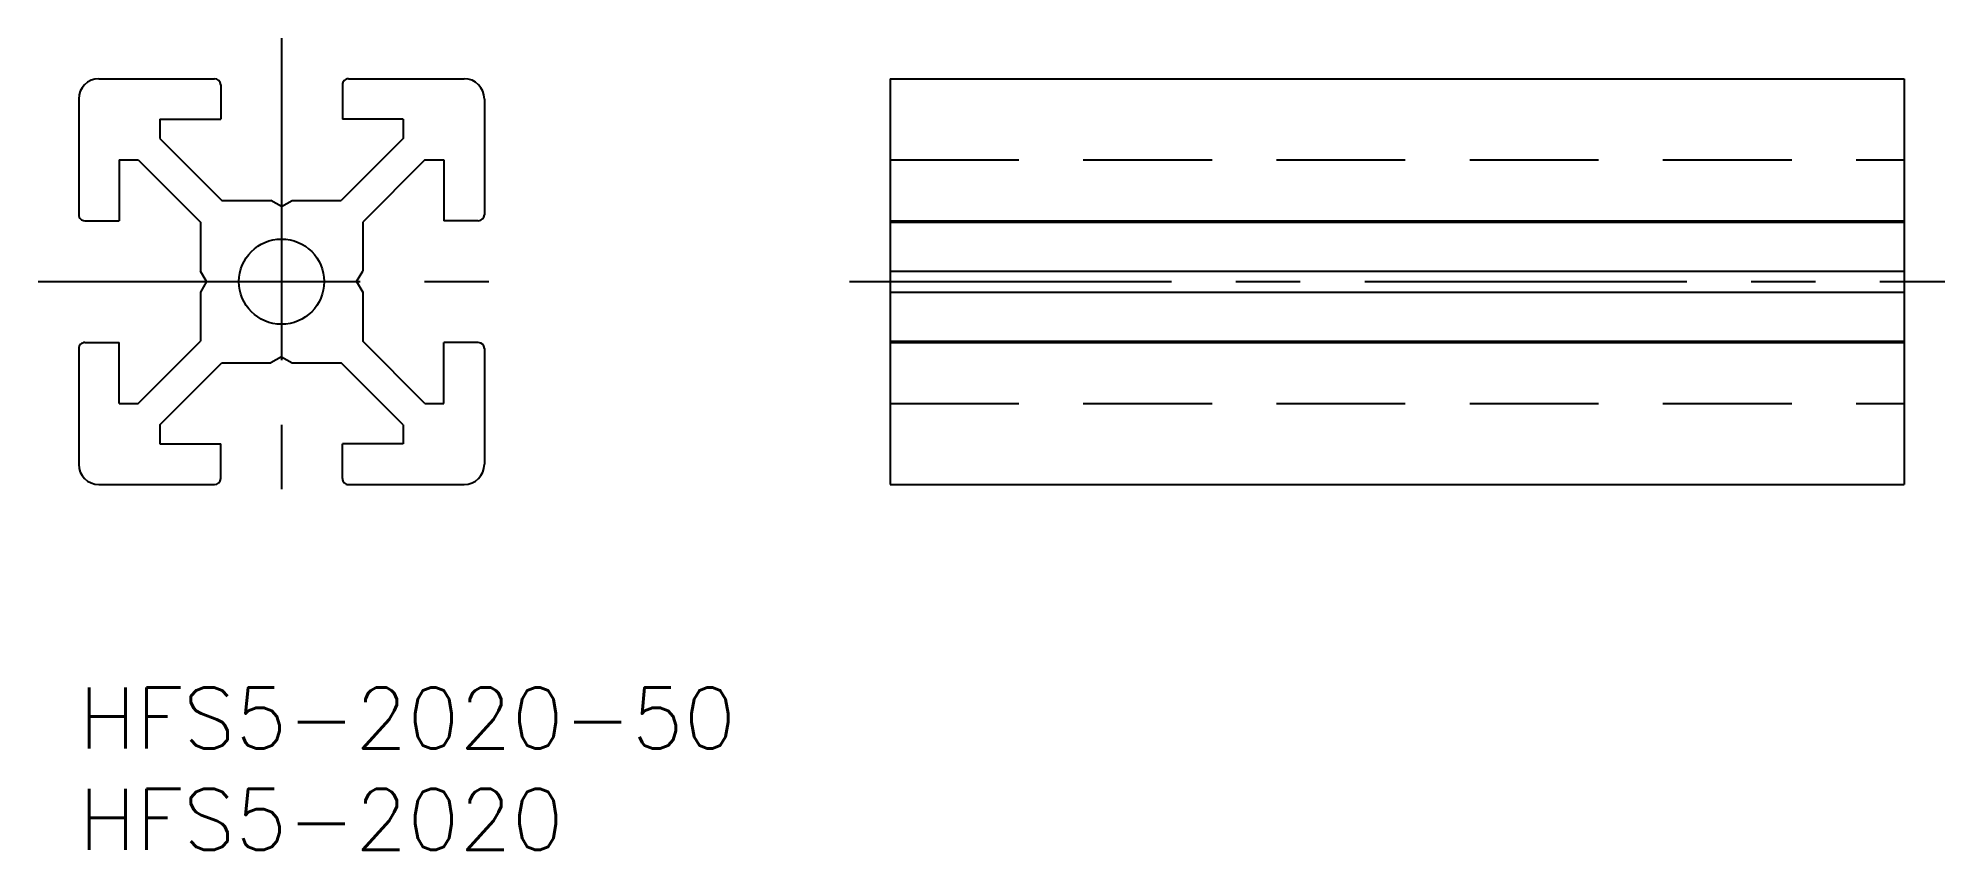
# Model space of a CAD drawing. Extents: x -2 to 92, y -8 to 32.
import ezdxf

# ---------------------------------------------------------------- set-up
doc = ezdxf.new("R2010")
doc.units = 0
doc.header["$LTSCALE"] = 0.5
doc.linetypes.add('CENTER', pattern=[50.8, 31.75, -6.35, 6.35, -6.35])
doc.linetypes.add('DASHED', pattern=[19.05, 12.7, -6.35])
for name, color, linetype in [('MSM_CENTER', 1, 'CENTER'), ('MSM_CONTINUOUS', 7, 'CONTINUOUS'), ('MSM_DASHED', 4, 'DASHED'), ('MSM_PART_NUMBER', 7, 'CONTINUOUS')]:
    doc.layers.add(name, color=color, linetype=linetype)
doc.styles.get("Standard").update_dxf_attribs({"font": 'txt.shx', "height": 3, "bigfont": 'bigfont.shx'})

# ---------------------------------------------------------------- blocks, each defined once
blk = doc.blocks.new('*U2')
at = {"layer": 'MSM_PART_NUMBER'}
blk.add_text('HFS5-2020-50', height=3, dxfattribs=at).set_placement((0, -3))
blk = doc.blocks.new('*U3')
at = {"layer": 'MSM_PART_NUMBER'}
blk.add_text('HFS5-2020', height=3, dxfattribs=at).set_placement((0, -8))

msp = doc.modelspace()

# ---------------------------------------------------------------- linework, layer by layer
at = {"layer": 'MSM_CENTER'}
for p, q in [((10, 32), (10, 8)), ((-2, 20), (22, 20)), ((38, 20), (92, 20))]:
    msp.add_line(p, q, dxfattribs=at)
at = {"layer": 'MSM_CONTINUOUS'}
for p, q in [((1, 30), (6.7, 30)), ((7, 29.7), (7, 28)), ((13, 29.7), (13, 28)), ((13.3, 30), (19, 30)), ((40, 30), (90, 30)), ((40, 30), (40, 10)), ((90, 30), (90, 10)), ((0, 29), (0, 23.3)), ((20, 29), (20, 23.3)), ((4, 28), (7, 28)), ((4, 28), (4, 27.061)), ((16, 28), (13, 28)), ((16, 28), (16, 27.061)), ((4, 27.061), (7.061, 24)), ((16, 27.061), (12.939, 24)), ((2, 26), (2, 23)), ((2, 26), (2.939, 26)), ((2.939, 26), (6, 22.939)), ((17.061, 26), (14, 22.939)), ((17.061, 26), (18, 26)), ((18, 26), (18, 23)), ((7.061, 24), (9.48, 24)), ((10, 23.7), (9.48, 24)), ((10, 23.7), (10.52, 24)), ((10.52, 24), (12.939, 24)), ((0.3, 23), (2, 23)), ((6, 22.939), (6, 20.52)), ((14, 22.939), (14, 20.52)), ((19.7, 23), (18, 23)), ((40, 23), (90, 23)), ((40, 22.939), (90, 22.939)), ((6.3, 20), (6, 20.52)), ((6.3, 20), (6, 19.48)), ((13.7, 20), (14, 20.52)), ((13.7, 20), (14, 19.48)), ((40, 20.52), (90, 20.52)), ((6, 19.48), (6, 17.061)), ((14, 19.48), (14, 17.061)), ((40, 19.48), (90, 19.48)), ((0.3, 17), (2, 17)), ((2, 14), (2, 17)), ((2.939, 14), (6, 17.061)), ((17.061, 14), (14, 17.061)), ((18, 14), (18, 17)), ((19.7, 17), (18, 17)), ((40, 17.061), (90, 17.061)), ((40, 17), (90, 17)), ((0, 16.7), (0, 11)), ((4, 12.939), (7.061, 16)), ((7.061, 16), (9.48, 16)), ((10, 16.3), (9.48, 16)), ((10, 16.3), (10.52, 16)), ((10.52, 16), (12.939, 16)), ((16, 12.939), (12.939, 16)), ((20, 16.7), (20, 11)), ((2, 14), (2.939, 14)), ((17.061, 14), (18, 14)), ((4, 12.939), (4, 12)), ((16, 12.939), (16, 12)), ((4, 12), (7, 12)), ((7, 10.3), (7, 12)), ((16, 12), (13, 12)), ((13, 10.3), (13, 12)), ((1, 10), (6.7, 10)), ((2.425, 10), (2.425, 10)), ((13.3, 10), (19, 10)), ((40, 10), (90, 10))]:
    msp.add_line(p, q, dxfattribs=at)
msp.add_circle((10, 20), 2.1, dxfattribs=at)
for centre, radius, start, end in [((1, 29), 1, 90, 180), ((6.7, 29.7), 0.3, 0, 90), ((13.3, 29.7), 0.3, 90, 180.00001), ((19, 29), 1, 0, 90), ((0.3, 23.3), 0.3, 179.99999, 270), ((19.7, 23.3), 0.3, 270, 0), ((0.3, 16.7), 0.3, 90, 180.00001), ((19.7, 16.7), 0.3, 0, 90), ((1, 11), 1, 180, 270), ((19, 11), 1, 270, 0), ((6.7, 10.3), 0.3, 270, 0), ((13.3, 10.3), 0.3, 179.99999, 270)]:
    msp.add_arc(centre, radius, start, end, dxfattribs=at)
at = {"layer": 'MSM_DASHED'}
for p, q in [((40, 26), (90, 26)), ((40, 14), (90, 14))]:
    msp.add_line(p, q, dxfattribs=at)

# ---------------------------------------------------------------- block references
at = {"layer": 'MSM_CONTINUOUS'}
for name in ['*U2', '*U3']:
    msp.add_blockref(name, (0, 0), dxfattribs=at)

doc.saveas('drawing.dxf')
